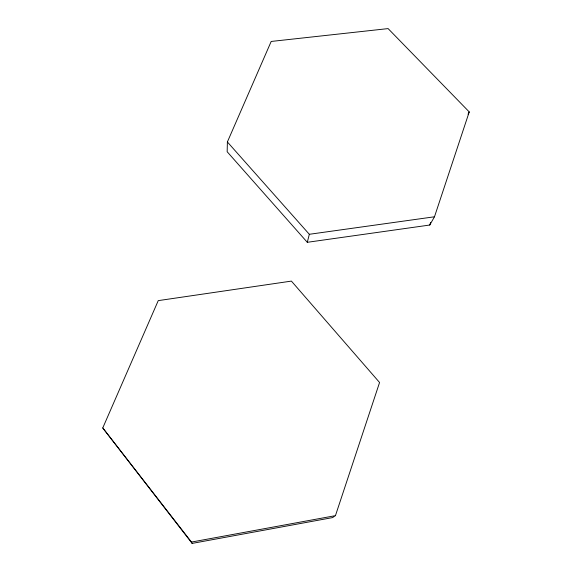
<?xml version="1.0" encoding="UTF-8"?>
<svg xmlns="http://www.w3.org/2000/svg" width="572" height="572" viewBox="0 0 572 572"><rect width="100%" height="100%" fill="white"/><g stroke="black" fill="none" stroke-linecap="round" stroke-linejoin="round"><path stroke-width="0.86" d="M227.384 141.963L227.17 151.752L307.293 242.306L429.758 225.032L434.484 216.781L469.24 111.912L388.102 28.6L271.185 41.449L227.384 141.963L309.33 234.291L307.293 242.306M429.758 225.032L430.602 222.494M335.449 515.644L379.572 382.496L291.405 281.102L158.244 300.629L102.76 427.949L192.12 543.4L332.546 517.603L335.449 515.644L191.47 542.063L102.76 427.949M468.025 114.236L469.24 111.912M309.33 234.291L434.484 216.781M191.47 542.063L192.12 543.4"/></g></svg>
